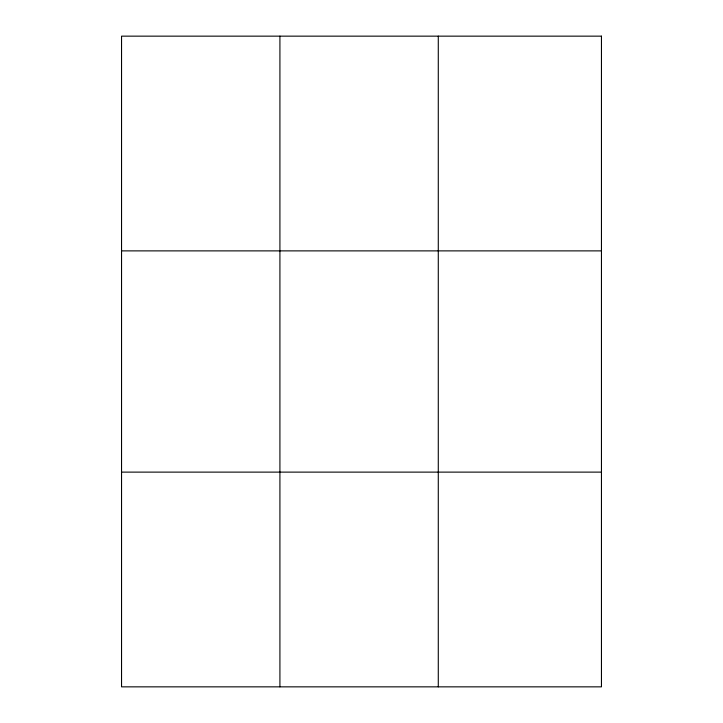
<?xml version="1.0" encoding="UTF-8"?>
<svg xmlns="http://www.w3.org/2000/svg" width="723" height="723" viewBox="0 0 723 723"><rect width="100%" height="100%" fill="white"/><g stroke="black" fill="none" stroke-linecap="round" stroke-linejoin="round"><path stroke-width="1.08" d="M279.918 36.15L279.918 686.85M438.283 36.15L438.283 686.85M121.545 250.881L601.455 250.881M121.545 472.119L601.455 472.119M601.455 36.15L601.455 686.85L121.545 686.85L121.545 36.15L601.455 36.15"/></g></svg>
